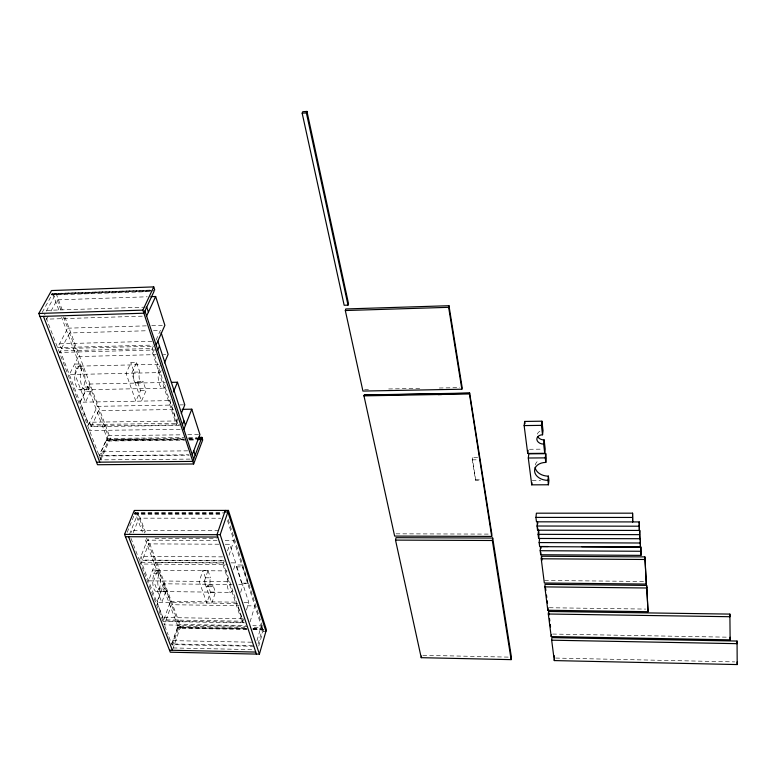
<?xml version="1.0" encoding="UTF-8"?>
<svg xmlns="http://www.w3.org/2000/svg" width="776" height="776" viewBox="0 0 776 776"><rect width="100%" height="100%" fill="white"/><g stroke="black" fill="none" stroke-linecap="round" stroke-linejoin="round"><path stroke-width="0.58" stroke-dasharray="3.88 2.91" d="M477.657 457.636L472.254 457.685L472.254 459.838L475.572 480.16L481.004 480.266M248.252 583.581L242.743 566.936L242.752 565.044L236.408 564.986L236.399 566.878L241.763 583.368L248.553 583.154L241.685 583.174M258.718 646.098L263.452 629.695L227.843 518.436M256.963 640.637L261.26 625.854L252.782 625.708M258.049 644.08L262.346 629.239L252.763 629.064M262.511 629.743L262.802 627.677L251.928 627.483M250.105 621.838L254.868 605.91L245.206 605.775M243.528 618.782L242.306 622.798L222.974 564.676L224.235 560.854M246.419 610.111L248.776 602.351L243.043 584.668L238.251 584.609M240.628 592.418L243.043 584.668M233.605 569.526L235.739 562.891L229.706 544.267L224.865 544.248M207.958 585.007L212.983 585.065L215.447 592.233L211.858 603.146L204.292 581.437L207.987 570.525L202.924 570.486L199.189 581.379L206.814 603.078L210.441 592.166L207.958 585.007A5.345 1.824 -88.4 0 1 205.378 585.337A5.345 1.824 -88.4 0 1 205.456 577.78L202.924 570.486M229.065 555.257L233.896 540.513L224.274 540.474M227.513 550.902L229.706 544.267M172.65 645.341L178.577 628.172L144.966 538.854M172.796 649.124L180.692 626.222L147.974 538.864M171.845 643.459L177.83 626.174L245.895 627.377M246.943 629.462L177.481 628.211L177.51 627.095L246.962 628.337M254.101 646.292L171.923 644.604L178.897 624.418L245.517 625.582M163.901 583.794L170.458 601.274L163.814 619.869L157.101 602.38L163.901 583.794L232.247 584.551M247.544 626.358L164.337 624.903L171.506 604.717L239.163 605.687M242.781 618.773L164.425 617.492L163.008 621.45L244.421 622.837M165.744 591.622L161.815 602.448L153.599 580.904L157.644 570.079L152.659 570.04L154.026 573.668L159.012 573.716A10.612 3.928 -88.2 0 0 158.818 588.751A10.612 3.928 -88.2 0 0 164.405 588.072L165.744 591.622L160.816 591.554L159.468 588.014A10.612 3.967 -88.1 0 0 157.916 570.544A10.612 3.967 -88.1 0 0 152.853 583.988A10.612 3.967 -88.1 0 0 159.429 588.111L164.405 588.072M160.816 591.554L156.849 602.38L237.175 603.505L243.053 621.198L163.571 619.869L141.504 562.435L223.507 563.066L242.801 621.188M133.21 532.675L139.03 518.164L220.743 518.222M129.485 534.402L138.206 512.771L145.422 532.055M127.206 532.355L135.15 512.771L223.614 512.761M177.112 423.308L152.28 348.502L60.218 350.907L88.522 424.559L177.394 423.298L169.866 400.61L170.759 398.447M161.195 370.433L160.273 372.577L69.326 374.595L78.395 356.562L69.549 332.972L147.052 330.741M136.566 362.615L139.787 371.995A6.024 2.328 88.4 0 0 139.68 380.473A6.024 2.328 88.4 0 0 142.978 381.268L146.131 390.454L141.484 401.114L131.765 373.207L136.566 362.615L130.882 362.751L126.032 373.334L135.839 401.211L140.534 390.561L137.352 381.385A6.014 2.347 88.4 0 1 134.015 380.599A6.014 2.347 88.4 0 1 134.132 372.121L130.882 362.751M153.318 346.183L151.592 350.063L176.472 424.889L178.053 420.941L177.297 418.642M156.092 339.966L160.37 330.353L153.105 330.557M99.929 459.344L108.136 441.01L61.585 317.326M100.725 460.013L110.367 438.44L64.971 317.219M173.659 409.495L98.717 410.717L108.097 435.724L99.153 455.619L188.636 454.794M98.901 456.909L107.185 438.479L183.912 437.557M184.717 439.73L106.739 440.632L106.778 439.391L183.543 438.488M98.717 410.717L89.492 430.525L180.245 429.322M177.917 420.941L89.618 422.231L87.795 426.121L180.032 424.831M88.988 384.052L97.339 406.333L88.794 424.559L80.209 402.201L88.988 384.052L165.346 382.481M90.549 391.531L85.476 402.113L74.952 374.478L80.19 363.963L74.612 364.089L76.368 368.745L81.946 368.619A11.931 5.063 88.3 0 0 81.655 385.459A11.931 5.063 88.3 0 0 88.852 387.001L90.549 391.531L85.05 391.637L79.938 402.21L169.866 400.61M69.549 332.972L59.422 352.44L156.723 349.928M63.496 316.86L67.745 328.18L57.569 347.619L152.532 345.097M48.16 316.307L46.608 319.149L145.393 316.065M51.032 311.03L57.123 299.866L147.236 296.781M46.317 311.166L56.066 293.425L62.856 311.554M42.224 312.398L52.642 293.551L149.913 290.117M149.215 291.601L51.827 295.016L51.546 294.269L51.866 293.677L150.447 290.205M475.707 480.286L472.254 457.685M241.976 583.513L236.408 564.986M51.546 294.269L152.571 290.709M153.095 290.884L52.147 294.424L51.866 293.677M46.764 310.361L145.51 307.141M67.745 328.18L146.897 325.833M151.689 325.687L164.881 325.299M151.863 341.285L59.568 343.797L61.411 348.608L153.405 346.183M78.395 356.562L156.17 354.613M163.358 354.428L165.744 354.37M80.064 366.117L159.187 364.254M134.132 372.121L139.787 371.995M137.352 381.385L142.978 381.268M135.664 382.752L141.31 382.636M88.852 387.001L83.333 387.108L85.05 391.637M79.676 389.853A11.921 5.102 88.3 0 0 84.332 372.916A11.921 5.102 88.3 0 0 75.476 371.151A11.921 5.102 88.3 0 0 79.676 389.853L162.494 388.213M140.534 390.561L146.131 390.454M364.565 389.426L370.589 389.31M388.66 388.97L422.396 388.33M439.274 388.01L459.751 387.622M97.339 406.333L172.815 405.043M180.003 404.917L183.592 404.859M179.392 425.413L91.306 426.635L89.618 422.231M108.097 435.724L181.807 434.812M187.84 434.735L199.927 434.589M188.704 437.509L197.094 437.402M188.345 438.43L196.745 438.324M183.311 439.1L106.506 440.002L106.739 440.632M189.305 439.032L196.503 438.944M107.02 440.021L183.757 439.129M188.558 439.07L196.949 438.974M189.519 439.672L195.513 439.604M108.136 441.01L184.756 440.128M189.548 440.07L195.533 440.002M187.734 450.846L100.909 451.71L102.539 455.958L189.169 455.163M529.455 449.275L542.783 449.149M190.062 459.101L100.783 459.867L44.678 314.154M472.254 459.838L478.743 459.79M475.494 479.82L481.178 479.849M532.249 480.645L540.581 480.606M134.558 513.111L223.129 513.111M134.306 513.731L222.091 513.693M134.529 514.304L221.907 514.313M218.725 530.687L131.076 530.454L131.813 532.385M396.07 533.82L489.423 534.101M154.996 538.35L216.252 538.592M217.057 540.445L147.285 540.154L139.447 560.282L223.595 560.903M218.822 544.218L148.682 543.879L140.892 564.016L227.358 564.705M222.528 556.877L140.989 556.324L142.415 560.068L223.779 560.66M223.769 562.794L155.588 562.27L148.575 580.846L229.686 581.709M230.947 562.852L235.739 562.891M236.399 566.878L242.743 566.936M156.888 570.282L227.164 570.913M544.597 580.467L645.195 581.466M205.456 577.78L210.5 577.829A5.345 1.804 -88.5 0 0 210.422 585.395A5.345 1.804 -88.5 0 0 212.983 585.065M206.659 586.743L211.693 586.802M156.636 591.467L230.618 592.379M210.441 592.166L215.447 592.233M170.458 601.274L237.931 602.205M243.955 602.292L248.776 602.351M549.292 607.734L645.719 609.082M243.936 622.265L165.744 620.936L164.425 617.492M252.86 628.444L262.53 628.608M552.658 634.05L728.868 637.203M177.694 627.6L245.934 628.822M253.025 628.948L262.686 629.123M246.778 628.958L177.297 627.716L177.481 628.211M252.695 629.501L263.452 629.695M265.925 631.334L262.986 631.286L226.951 518.843M251.657 642.208L173.291 640.646L174.571 643.983L252.772 645.593M173.203 647.95L252.811 649.628M422.862 655.283L509.027 657.127M555.732 658.067L734.717 661.899M130.969 538.263L139.03 559.186M139.816 561.213L143.929 571.902M144.355 573.028L164.337 624.903M164.754 625.999L168.13 634.749M168.877 636.708L171.923 644.604M137.837 513.693L137.614 513.111L144.598 533.005M180.371 627.144L180.342 628.269L146.46 537.952M57.123 299.866L61.372 311.195M80.19 363.963L81.946 368.619M157.644 570.079L159.012 573.716M52.642 293.551L59.461 311.661M134.277 510.453L142.406 532.045M207.987 570.525L210.5 577.829M165.705 385.449A12.086 4.501 88.4 0 1 158.934 382.587A12.086 4.501 88.4 0 1 160.506 365.156M537.419 434.143A6.276 4.627 6.7 0 1 539.989 431.272M535.246 464.999A12.329 8.905 6.7 0 1 539.436 459.916M232.364 590.682A10.728 3.482 -88.6 0 1 228.154 589.576A10.728 3.482 -88.6 0 1 227.717 576.665"/><path stroke-width="1.16" d="M646.728 587.626L646.66 585.414L545.091 584.347L544.83 586.889L547.827 610.266L648.038 611.701L646.757 586.986M644.963 559.166L644.885 556.896L541.502 556.237L541.221 558.778L544.335 583.009L646.321 584.066L644.992 558.526M648.038 611.701L646.66 585.414M646.321 584.066L644.885 556.896M547.895 546.527L540.659 546.488L540.193 550.717L540.707 554.762L640.947 555.373L640.85 546.983L581.699 546.692M537.768 523.887L537.506 521.802L537.021 526.021L537.555 530.183L639.337 530.435L639.24 521.928L536.478 521.821L535.915 517.398L536.4 513.188L632.576 513.178L632.683 521.938L632.576 513.178M639.608 534.645L639.783 530.367L639.88 538.835L639.608 534.645L538.088 534.334L538.563 530.115L538.961 533.209M539.611 538.35L539.145 542.57L539.669 546.653L640.413 547.148L640.316 538.719L538.612 538.466L538.088 534.334M640.413 547.148L640.316 538.719M640.947 555.373L640.85 546.983M639.337 530.435L639.24 521.928M554.287 660.58L551.668 640.19L551.911 637.639L737.054 641.054L737.2 664.566L554.287 660.58L554.442 658.882M551.202 636.572L548.312 614.01L548.564 611.469L729.886 614.097L730.129 639.841L551.202 636.572L551.367 634.875M547.827 610.266L548.089 607.724M540.707 554.762L540.94 552.648M548.448 484.777L547.924 480.354A12.367 8.905 6.7 0 1 534.606 471.459A12.367 8.905 6.7 0 1 545.809 462.418L546.285 458.228L545.751 453.688L528.825 453.834L528.301 458.015L531.735 484.845L548.448 484.777L548.904 480.567L548.389 476.144A12.329 8.905 6.7 0 1 535.12 467.317M547.924 480.354L548.389 476.144M538.612 538.466L538.971 535.294M544.733 453.31L543.646 444.095A6.295 4.627 6.8 0 1 536.846 439.507A6.295 4.627 6.8 0 1 542.54 434.783L543.035 430.612L541.929 421.193L524.692 421.436L524.139 425.587L527.709 453.465L544.733 453.31L545.208 449.12L544.131 439.914A6.276 4.627 6.7 0 1 537.71 436.548M545.809 462.418L545.266 457.879L545.751 453.688M537.555 530.183L537.797 528.078M543.646 444.095L544.131 439.914M542.54 434.783L541.425 425.364L541.929 421.193M531.735 484.845L531.997 482.75M511.122 659.639L511.423 657.175L492.702 538.04L396.032 537.69L395.517 540.106L421.232 657.679L511.122 659.639L492.343 540.494L492.702 538.04M527.709 453.465L528.116 450.332M469.655 393.054L469.48 394.043L469.364 393.316L364.148 395.217L363.973 395.867L394.635 536.08L491.703 536.41L491.848 534.111L469.655 393.054L364.555 394.955M491.703 536.41L469.364 393.316M421.232 657.679L421.523 656.059M461.856 389.212L462.166 387.573L448.974 305.715L345.795 308.955L345.32 310.536L362.925 391.065L461.856 389.212L448.635 307.325L448.974 305.715M259.388 654.149L266.381 629.753L228.416 510.404L134.277 510.453L124.548 534.383L170.284 652.209L259.388 654.149L220.19 534.693L228.416 510.404M348.007 305.133L348.482 303.532L306.966 111.434L302.756 111.695L302.165 113.18L344.166 305.259L348.007 305.133L306.384 112.918L306.966 111.434M225.273 510.404L216.989 534.683L256.41 654.09M197.705 438.935L201.304 438.886L192.797 461.4L96.525 462.195M197.919 439.575L201.517 439.536L201.75 438.915L201.886 437.344L198.297 437.392M39.974 316.492L143.87 313.203L154.026 291.436L153.774 290.67L154.715 289.943L153.745 286.897L51.507 290.554L38.8 313.475L97.514 464.737L193.651 463.98L202.711 439.914L201.886 437.344M192.264 454.755L199.927 434.589L191.788 409.195L182.118 409.35M183.873 429.274L191.788 409.195M182.399 424.802L183.97 420.854M181.312 413.521L184.795 404.839L177.471 382.228L171.409 382.355M173.446 391.958L177.471 382.228M164.434 362.906L168.14 354.312L161.117 332.632M157.751 349.898L159.458 346.018M156.141 345L164.881 325.299L155.646 296.49L150.835 296.655M146.606 316.036L155.646 296.49M193.651 463.98L142.862 310.128L153.745 286.897M302.165 113.18L306.384 112.918M38.8 313.475L142.862 310.128M345.32 310.536L448.635 307.325M363.973 395.867L469.247 393.965M395.741 395.362L398.156 395.324M438.052 394.606L441.67 394.538M524.139 425.587L541.425 425.364M197.938 438.314L201.537 438.275M198.152 438.954L201.75 438.915M528.301 458.015L545.266 457.879M224.73 511.985L227.892 511.966L265.925 631.334M535.915 517.398L632.382 517.456M537.021 526.021L639.065 526.206M124.548 534.383L220.19 534.693M125.45 536.711L217.775 537.04M395.517 540.106L492.343 540.494M539.145 542.57L640.152 543.006M540.193 550.717L640.685 551.27M541.221 558.778L644.788 559.477M544.83 586.889L646.563 587.995M548.312 614.01L729.944 616.716L729.886 614.097M551.668 640.19L737.132 643.673L737.054 641.054M169.507 650.21L255.74 652.063M43.456 316.375L99.755 462.166M128.554 536.72L172.408 650.278M144.928 310.943L193.68 459.072M146.713 307.102L148.381 312.185M157.858 341.12L185.425 425.326M193.767 450.788L195.183 455.105M201.304 438.886L201.517 439.536M364.148 395.217L364.303 395.935M524.692 421.436L524.983 423.754M540.659 546.488L540.911 548.516M541.502 556.237L542.007 560.223M545.586 588.189L545.877 590.487M546.469 595.085L546.76 597.384M547.206 600.828L547.497 603.127M548.564 611.469L549.02 615.028M549.476 618.588L549.777 620.965M550.232 624.525L550.533 626.901M554.21 655.642L554.52 658.038M737.132 661.947L737.2 664.566M730.08 637.222L730.129 639.841"/></g></svg>
